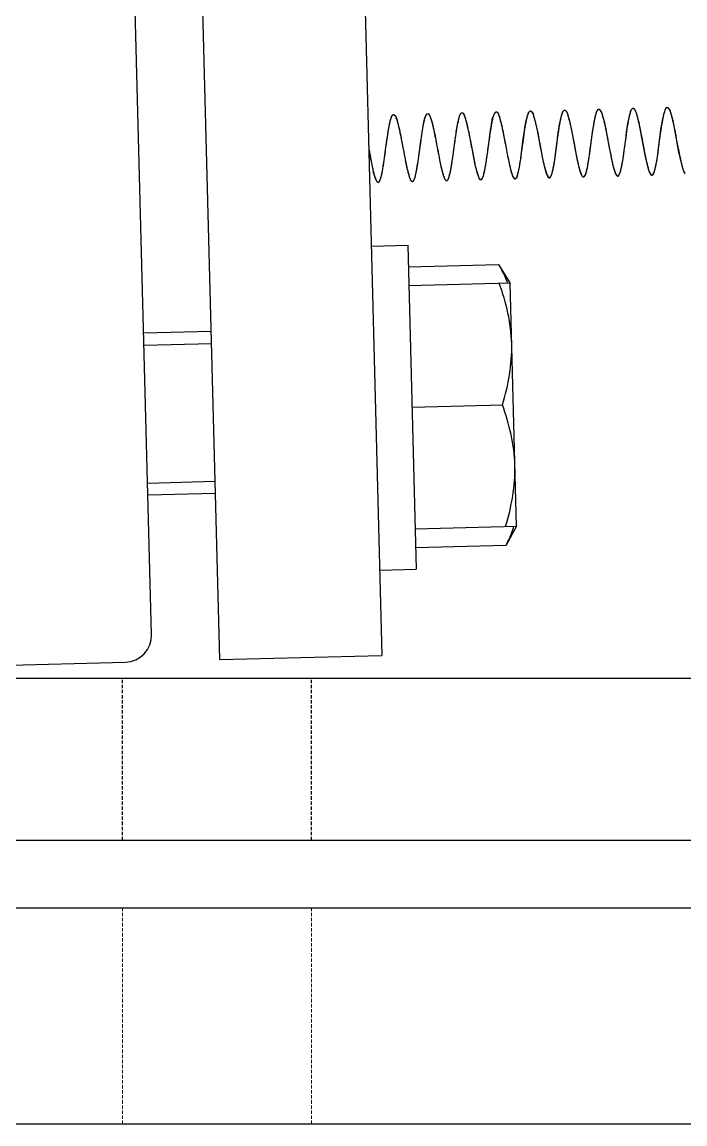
# Model space of a CAD drawing. Extents: x 59521 to 184406, y -1257 to 56672.
# Drawn here: x 86170.1 to 86219.1, y 15569.5 to 15651.1 of the extents above; entities that cross this region are included whole.
import ezdxf

# ---------------------------------------------------------------- set-up
doc = ezdxf.new("R2010")
doc.units = 0
doc.header["$MEASUREMENT"] = 0
doc.linetypes.add('EB_DASH', pattern=[6, 3, -3])
doc.linetypes.add('HIDDEN', pattern=[0.375, 0.25, -0.125])
doc.layers.get('0').update_dxf_attribs({"linetype": 'CONTINUOUS'})
doc.layers.add('00_BUW_DATUM', color=7, linetype='CONTINUOUS')
doc.layers.add('03-JI-ZHUN-XIAN', color=7, linetype='CONTINUOUS')
doc.layers.add('DEFAULT_2', color=8, linetype='EB_DASH', lineweight=0)

# ---------------------------------------------------------------- blocks, each defined once
blk = doc.blocks.new('rt666')
at = {"color": 87, "linetype": 'Continuous'}
for p, q in [((-898.56, 126.641), (-895.288, 1.684)), ((-907.283, 1.37), (-910.556, 126.327)), ((-912.334, 3.238), (-915.501, 124.197)), ((-888.961, 40.822), (-888.93, 40.682)), ((-886.415, 40.827), (-886.381, 40.671)), ((-883.884, 40.901), (-883.85, 40.743)), ((-881.341, 40.92), (-881.307, 40.759)), ((-878.778, 40.845), (-878.74, 40.658)), ((-877.137, 40.665), (-877.109, 40.846)), ((-876.284, 41.084), (-876.25, 40.928)), ((-876.25, 40.928), (-876.216, 40.767)), ((-874.598, 40.777), (-874.575, 40.928)), ((-873.76, 41.192), (-873.726, 41.036)), ((-873.726, 41.036), (-873.692, 40.874)), ((-873.692, 40.874), (-873.658, 40.707)), ((-894.92, 39.815), (-894.883, 40.073)), ((-894.883, 40.073), (-894.859, 40.239)), ((-894.859, 40.239), (-894.834, 40.401)), ((-894.019, 40.658), (-893.988, 40.516)), ((-893.988, 40.516), (-893.957, 40.372)), ((-893.957, 40.372), (-893.927, 40.225)), ((-893.927, 40.225), (-893.882, 39.999)), ((-893.882, 39.999), (-893.821, 39.682)), ((-892.396, 39.819), (-892.36, 40.076)), ((-892.36, 40.076), (-892.336, 40.238)), ((-892.336, 40.238), (-892.312, 40.395)), ((-892.312, 40.395), (-892.289, 40.546)), ((-891.487, 40.724), (-891.453, 40.571)), ((-891.453, 40.571), (-891.42, 40.413)), ((-891.42, 40.413), (-891.387, 40.252)), ((-891.387, 40.252), (-891.337, 40.002)), ((-891.337, 40.002), (-891.27, 39.652)), ((-889.865, 39.874), (-889.828, 40.134)), ((-889.828, 40.134), (-889.804, 40.301)), ((-889.804, 40.301), (-889.78, 40.464)), ((-888.93, 40.682), (-888.9, 40.539)), ((-888.9, 40.539), (-888.87, 40.394)), ((-888.87, 40.394), (-888.825, 40.173)), ((-888.825, 40.173), (-888.766, 39.869)), ((-887.333, 39.941), (-887.296, 40.201)), ((-887.296, 40.201), (-887.271, 40.37)), ((-887.271, 40.37), (-887.246, 40.535)), ((-887.246, 40.535), (-887.222, 40.69)), ((-886.381, 40.671), (-886.347, 40.508)), ((-886.347, 40.508), (-886.313, 40.34)), ((-886.313, 40.34), (-886.261, 40.076)), ((-886.261, 40.076), (-886.173, 39.614)), ((-884.954, 38.872), (-884.799, 40.013)), ((-884.799, 40.013), (-884.76, 40.292)), ((-884.76, 40.292), (-884.734, 40.468)), ((-884.734, 40.468), (-884.708, 40.639)), ((-883.85, 40.743), (-883.815, 40.577)), ((-883.815, 40.577), (-883.78, 40.404)), ((-883.78, 40.404), (-883.728, 40.14)), ((-882.416, 38.984), (-882.266, 40.087)), ((-882.266, 40.087), (-882.227, 40.363)), ((-882.227, 40.363), (-882.2, 40.543)), ((-882.2, 40.543), (-882.174, 40.719)), ((-881.307, 40.759), (-881.272, 40.594)), ((-881.272, 40.594), (-881.238, 40.422)), ((-881.238, 40.422), (-881.185, 40.154)), ((-879.897, 38.949), (-879.728, 40.188)), ((-879.728, 40.188), (-879.687, 40.482)), ((-879.687, 40.482), (-879.659, 40.668)), ((-878.74, 40.658), (-878.701, 40.468)), ((-878.701, 40.468), (-878.645, 40.178)), ((-878.645, 40.178), (-878.425, 39.018)), ((-877.36, 39.046), (-877.204, 40.195)), ((-877.204, 40.195), (-877.164, 40.48)), ((-877.164, 40.48), (-877.137, 40.665)), ((-876.216, 40.767), (-876.182, 40.601)), ((-876.182, 40.601), (-876.131, 40.342)), ((-876.131, 40.342), (-876.044, 39.885)), ((-874.818, 39.184), (-874.666, 40.3)), ((-874.666, 40.3), (-874.632, 40.543)), ((-874.632, 40.543), (-874.598, 40.777)), ((-873.658, 40.707), (-873.605, 40.439)), ((-873.605, 40.439), (-873.53, 40.049)), ((-873.53, 40.049), (-873.436, 39.552)), ((-896.269, 39.171), (-896.173, 38.666)), ((-895.094, 38.539), (-894.92, 39.815)), ((-892.554, 38.658), (-892.396, 39.819)), ((-890.025, 38.7), (-889.865, 39.874)), ((-888.766, 39.869), (-888.645, 39.228)), ((-888.645, 39.228), (-888.548, 38.72)), ((-887.487, 38.807), (-887.333, 39.941)), ((-886.173, 39.614), (-886.102, 39.237)), ((-886.102, 39.237), (-886.016, 38.79)), ((-875.914, 39.197), (-875.857, 38.905)), ((-874.856, 38.916), (-874.818, 39.184)), ((-873.436, 39.552), (-873.349, 39.098)), ((-896.173, 38.666), (-896.119, 38.384)), ((-896.119, 38.384), (-896.083, 38.203)), ((-895.124, 38.328), (-895.079, 38.645)), ((-893.628, 38.667), (-893.578, 38.407)), ((-893.578, 38.407), (-893.543, 38.235)), ((-892.615, 38.232), (-892.591, 38.4)), ((-892.591, 38.4), (-892.554, 38.658)), ((-891.12, 38.858), (-891.06, 38.549)), ((-891.06, 38.549), (-891.021, 38.354)), ((-891.021, 38.354), (-890.984, 38.169)), ((-890.092, 38.235), (-890.066, 38.413)), ((-890.066, 38.413), (-890.025, 38.7)), ((-888.548, 38.72), (-888.497, 38.46)), ((-888.497, 38.46), (-888.461, 38.283)), ((-887.555, 38.336), (-887.528, 38.519)), ((-887.528, 38.519), (-887.487, 38.807)), ((-886.016, 38.79), (-885.967, 38.539)), ((-885.967, 38.539), (-885.934, 38.376)), ((-885.934, 38.376), (-885.9, 38.215)), ((-885.023, 38.4), (-884.995, 38.583)), ((-884.995, 38.583), (-884.954, 38.872)), ((-883.508, 38.982), (-883.45, 38.685)), ((-883.45, 38.685), (-883.407, 38.471)), ((-883.407, 38.471), (-883.379, 38.332)), ((-882.502, 38.39), (-882.477, 38.553)), ((-882.477, 38.553), (-882.453, 38.722)), ((-882.453, 38.722), (-882.416, 38.984)), ((-880.995, 39.146), (-880.935, 38.838)), ((-880.935, 38.838), (-880.896, 38.641)), ((-880.896, 38.641), (-880.857, 38.45)), ((-880.857, 38.45), (-880.818, 38.267)), ((-879.957, 38.534), (-879.927, 38.736)), ((-879.927, 38.736), (-879.897, 38.949)), ((-878.425, 39.018), (-878.378, 38.78)), ((-878.378, 38.78), (-878.347, 38.625)), ((-878.347, 38.625), (-878.316, 38.475)), ((-878.316, 38.475), (-878.285, 38.33)), ((-877.449, 38.444), (-877.423, 38.61)), ((-877.423, 38.61), (-877.398, 38.78)), ((-877.398, 38.78), (-877.36, 39.046)), ((-875.857, 38.905), (-875.82, 38.718)), ((-875.82, 38.718), (-875.783, 38.542)), ((-875.783, 38.542), (-875.747, 38.373)), ((-874.906, 38.576), (-874.881, 38.744)), ((-874.881, 38.744), (-874.856, 38.916)), ((-873.349, 39.098), (-873.3, 38.845)), ((-873.3, 38.845), (-873.266, 38.682)), ((-873.266, 38.682), (-873.233, 38.523)), ((-873.233, 38.523), (-873.201, 38.374)), ((-896.083, 38.203), (-896.047, 38.028)), ((-896.047, 38.028), (-896.011, 37.858)), ((-895.154, 38.124), (-895.124, 38.328)), ((-893.543, 38.235), (-893.508, 38.066)), ((-893.508, 38.066), (-893.473, 37.901)), ((-892.64, 38.07), (-892.615, 38.232)), ((-890.984, 38.169), (-890.946, 37.993)), ((-888.461, 38.283), (-888.424, 38.106)), ((-885.9, 38.215), (-885.866, 38.056)), ((-883.379, 38.332), (-883.349, 38.195)), ((-883.349, 38.195), (-883.319, 38.059)), ((-878.285, 38.33), (-878.253, 38.186)), ((-907.92, 25.667), (-912.918, 25.536)), ((-912.894, 24.637), (-907.896, 24.768)), ((-912.627, 14.44), (-907.629, 14.571)), ((-907.606, 13.671), (-912.604, 13.541)), ((-907.283, 1.37), (-895.288, 1.684)), ((-927.277, 0.846), (-914.281, 1.187)), ((-1318.163, -17), (-665, -17)), ((-1312.339, -33), (-665, -33))]:
    blk.add_line(p, q, dxfattribs=at)
for points in [[(-894.834, 40.401), (-894.808, 40.56), (-894.795, 40.639), (-894.781, 40.718), (-894.767, 40.796), (-894.753, 40.874), (-894.738, 40.952), (-894.722, 41.029), (-894.706, 41.105), (-894.689, 41.18), (-894.672, 41.253), (-894.654, 41.321), (-894.635, 41.389), (-894.614, 41.455), (-894.59, 41.521), (-894.564, 41.584), (-894.532, 41.642), (-894.492, 41.691), (-894.453, 41.715)], [(-894.453, 41.715), (-894.404, 41.712), (-894.361, 41.68), (-894.326, 41.636), (-894.298, 41.587), (-894.273, 41.537), (-894.251, 41.485), (-894.229, 41.429), (-894.208, 41.369), (-894.188, 41.309), (-894.169, 41.248), (-894.151, 41.186), (-894.133, 41.124), (-894.116, 41.061), (-894.1, 40.997), (-894.083, 40.931), (-894.067, 40.864), (-894.051, 40.797), (-894.035, 40.728), (-894.019, 40.658)], [(-892.289, 40.546), (-892.265, 40.692), (-892.252, 40.763), (-892.24, 40.833), (-892.228, 40.902), (-892.215, 40.97), (-892.202, 41.037), (-892.188, 41.103), (-892.174, 41.169), (-892.16, 41.234), (-892.144, 41.299), (-892.129, 41.361), (-892.112, 41.421), (-892.095, 41.48), (-892.077, 41.535), (-892.057, 41.59), (-892.034, 41.644), (-892.006, 41.697), (-891.973, 41.745), (-891.934, 41.778), (-891.89, 41.785), (-891.846, 41.763), (-891.808, 41.721), (-891.774, 41.667), (-891.745, 41.61), (-891.719, 41.552), (-891.698, 41.497), (-891.678, 41.443), (-891.661, 41.39), (-891.644, 41.337), (-891.625, 41.277), (-891.607, 41.213), (-891.589, 41.148), (-891.572, 41.081), (-891.554, 41.013), (-891.537, 40.943), (-891.52, 40.871), (-891.503, 40.798), (-891.487, 40.724)], [(-889.78, 40.464), (-889.755, 40.623), (-889.742, 40.701), (-889.729, 40.778), (-889.716, 40.854), (-889.703, 40.929), (-889.689, 41.002), (-889.675, 41.073), (-889.662, 41.143), (-889.647, 41.21), (-889.633, 41.276), (-889.618, 41.341), (-889.602, 41.405), (-889.585, 41.468), (-889.567, 41.529), (-889.549, 41.587), (-889.529, 41.642), (-889.507, 41.696), (-889.482, 41.749), (-889.45, 41.799), (-889.413, 41.837), (-889.367, 41.852), (-889.32, 41.834), (-889.281, 41.794), (-889.247, 41.744), (-889.22, 41.692), (-889.196, 41.639), (-889.174, 41.587), (-889.154, 41.534), (-889.134, 41.474), (-889.114, 41.412), (-889.095, 41.348), (-889.076, 41.284), (-889.059, 41.22), (-889.041, 41.155), (-889.025, 41.09), (-889.009, 41.024), (-888.993, 40.958), (-888.977, 40.89), (-888.961, 40.822)], [(-887.222, 40.69), (-887.198, 40.838), (-887.185, 40.912), (-887.172, 40.986), (-887.158, 41.061), (-887.144, 41.136), (-887.128, 41.213), (-887.112, 41.291), (-887.095, 41.368), (-887.076, 41.446), (-887.056, 41.522), (-887.035, 41.595), (-887.012, 41.666), (-886.988, 41.731), (-886.961, 41.793), (-886.929, 41.85), (-886.891, 41.894), (-886.846, 41.918), (-886.799, 41.908), (-886.758, 41.873), (-886.723, 41.823), (-886.692, 41.767), (-886.664, 41.707), (-886.638, 41.643), (-886.615, 41.578), (-886.593, 41.514), (-886.573, 41.45), (-886.554, 41.387), (-886.536, 41.324), (-886.519, 41.26), (-886.502, 41.194), (-886.484, 41.124), (-886.466, 41.051), (-886.449, 40.978), (-886.432, 40.903), (-886.415, 40.827)], [(-884.708, 40.639), (-884.682, 40.804), (-884.668, 40.885), (-884.655, 40.965), (-884.641, 41.043), (-884.627, 41.12), (-884.612, 41.196), (-884.598, 41.269), (-884.583, 41.339), (-884.568, 41.408), (-884.552, 41.476), (-884.535, 41.544), (-884.517, 41.612), (-884.497, 41.679), (-884.475, 41.744), (-884.451, 41.807), (-884.425, 41.865), (-884.394, 41.917), (-884.355, 41.962), (-884.34, 41.973)], [(-884.34, 41.973), (-884.312, 41.984), (-884.266, 41.975), (-884.223, 41.937), (-884.189, 41.889), (-884.16, 41.836), (-884.133, 41.778), (-884.108, 41.717), (-884.085, 41.654), (-884.064, 41.59), (-884.044, 41.527), (-884.024, 41.463), (-884.006, 41.399), (-883.989, 41.334), (-883.971, 41.266), (-883.953, 41.196), (-883.936, 41.124), (-883.918, 41.051), (-883.901, 40.977), (-883.884, 40.901)], [(-882.174, 40.719), (-882.146, 40.889), (-882.133, 40.971), (-882.119, 41.051), (-882.105, 41.13), (-882.09, 41.207), (-882.076, 41.282), (-882.061, 41.356), (-882.046, 41.427), (-882.03, 41.495), (-882.015, 41.561), (-881.998, 41.626), (-881.98, 41.692), (-881.96, 41.758), (-881.938, 41.824), (-881.913, 41.888), (-881.886, 41.947), (-881.853, 41.999), (-881.809, 42.039), (-881.799, 42.045)], [(-881.799, 42.045), (-881.763, 42.05), (-881.719, 42.03), (-881.68, 41.989), (-881.647, 41.94), (-881.619, 41.886), (-881.593, 41.827), (-881.569, 41.767), (-881.547, 41.703), (-881.525, 41.637), (-881.505, 41.571), (-881.485, 41.504), (-881.466, 41.437), (-881.448, 41.369), (-881.43, 41.298), (-881.412, 41.226), (-881.394, 41.152), (-881.377, 41.075), (-881.359, 40.998), (-881.341, 40.92)], [(-879.659, 40.668), (-879.631, 40.849), (-879.616, 40.937), (-879.602, 41.024), (-879.587, 41.108), (-879.573, 41.191), (-879.558, 41.271), (-879.543, 41.35), (-879.528, 41.426), (-879.512, 41.501), (-879.495, 41.573), (-879.479, 41.643), (-879.462, 41.707), (-879.445, 41.771), (-879.425, 41.835), (-879.403, 41.9), (-879.377, 41.963), (-879.347, 42.023), (-879.309, 42.077), (-879.305, 42.081)], [(-879.305, 42.081), (-879.267, 42.11), (-879.217, 42.113), (-879.169, 42.082), (-879.132, 42.035), (-879.101, 41.981), (-879.073, 41.921), (-879.047, 41.859), (-879.023, 41.794), (-879.001, 41.728), (-878.979, 41.66), (-878.959, 41.59), (-878.938, 41.517), (-878.918, 41.441), (-878.898, 41.363), (-878.878, 41.283), (-878.858, 41.199), (-878.838, 41.114), (-878.818, 41.026), (-878.798, 40.936), (-878.778, 40.845)], [(-877.109, 40.846), (-877.081, 41.024), (-877.066, 41.111), (-877.052, 41.196), (-877.037, 41.28), (-877.021, 41.362), (-877.006, 41.442), (-876.99, 41.52), (-876.973, 41.595), (-876.957, 41.667), (-876.939, 41.737), (-876.921, 41.804), (-876.903, 41.868), (-876.884, 41.927), (-876.863, 41.985), (-876.84, 42.041), (-876.813, 42.094), (-876.779, 42.142)], [(-876.779, 42.142), (-876.739, 42.175), (-876.691, 42.181), (-876.644, 42.154), (-876.607, 42.11), (-876.575, 42.057), (-876.547, 42.003), (-876.524, 41.949), (-876.502, 41.894), (-876.482, 41.837), (-876.462, 41.776), (-876.442, 41.712), (-876.423, 41.647), (-876.404, 41.582), (-876.387, 41.515), (-876.369, 41.447), (-876.352, 41.378), (-876.335, 41.308), (-876.318, 41.235), (-876.301, 41.16), (-876.284, 41.084)], [(-874.575, 40.928), (-874.551, 41.077), (-874.539, 41.15), (-874.526, 41.222), (-874.514, 41.293), (-874.501, 41.363), (-874.488, 41.432), (-874.475, 41.499), (-874.462, 41.565), (-874.448, 41.629), (-874.434, 41.693), (-874.419, 41.755), (-874.403, 41.817), (-874.386, 41.879), (-874.368, 41.939), (-874.35, 41.997), (-874.331, 42.049), (-874.309, 42.1), (-874.284, 42.151), (-874.254, 42.199), (-874.221, 42.232)], [(-874.221, 42.232), (-874.214, 42.237), (-874.171, 42.25), (-874.128, 42.234), (-874.088, 42.195), (-874.056, 42.147), (-874.028, 42.095), (-874.004, 42.043), (-873.982, 41.991), (-873.962, 41.937), (-873.942, 41.88), (-873.922, 41.82), (-873.903, 41.757), (-873.884, 41.692), (-873.866, 41.626), (-873.848, 41.558), (-873.83, 41.488), (-873.812, 41.416), (-873.795, 41.342), (-873.777, 41.268), (-873.76, 41.192)], [(-883.728, 40.14), (-883.628, 39.618), (-883.613, 39.534), (-883.597, 39.452), (-883.508, 38.982)], [(-881.185, 40.154), (-881.074, 39.566), (-880.995, 39.146)], [(-893.821, 39.682), (-893.743, 39.269), (-893.727, 39.184), (-893.628, 38.667)], [(-891.27, 39.652), (-891.198, 39.271), (-891.12, 38.858)], [(-876.044, 39.885), (-876.008, 39.693), (-875.914, 39.197)], [(-888.424, 38.106), (-888.404, 38.017), (-888.385, 37.928), (-888.364, 37.84), (-888.344, 37.752), (-888.322, 37.666), (-888.301, 37.581), (-888.278, 37.498), (-888.255, 37.415), (-888.231, 37.334), (-888.205, 37.253), (-888.178, 37.176), (-888.15, 37.104), (-888.118, 37.035), (-888.081, 36.97), (-888.038, 36.918), (-887.985, 36.89), (-887.933, 36.904), (-887.891, 36.945), (-887.856, 37.002), (-887.827, 37.066), (-887.801, 37.132), (-887.779, 37.202), (-887.758, 37.274), (-887.739, 37.347), (-887.72, 37.423), (-887.703, 37.5), (-887.686, 37.58), (-887.67, 37.661), (-887.654, 37.742), (-887.639, 37.824), (-887.624, 37.907), (-887.61, 37.991), (-887.596, 38.075), (-887.582, 38.16), (-887.555, 38.336)], [(-885.468, 36.961), (-885.442, 36.957), (-885.395, 36.974), (-885.353, 37.02), (-885.32, 37.075), (-885.293, 37.134), (-885.271, 37.193), (-885.252, 37.25), (-885.234, 37.31), (-885.217, 37.373), (-885.199, 37.44), (-885.183, 37.511), (-885.167, 37.582), (-885.151, 37.656), (-885.136, 37.732), (-885.121, 37.81), (-885.106, 37.89), (-885.092, 37.971), (-885.078, 38.054), (-885.064, 38.138), (-885.05, 38.224), (-885.023, 38.4)], [(-883.319, 38.059), (-883.304, 37.991), (-883.288, 37.924), (-883.272, 37.858), (-883.256, 37.792), (-883.24, 37.727), (-883.223, 37.663), (-883.206, 37.601), (-883.188, 37.54), (-883.17, 37.481), (-883.152, 37.423), (-883.133, 37.366), (-883.112, 37.309), (-883.09, 37.253), (-883.066, 37.199), (-883.041, 37.148), (-883.013, 37.101), (-882.979, 37.058), (-882.941, 37.029), (-882.897, 37.021), (-882.854, 37.045), (-882.819, 37.086), (-882.789, 37.137), (-882.764, 37.192), (-882.743, 37.248), (-882.723, 37.305), (-882.705, 37.363), (-882.688, 37.426), (-882.671, 37.492), (-882.654, 37.56), (-882.639, 37.629), (-882.623, 37.699), (-882.609, 37.772), (-882.594, 37.845), (-882.58, 37.92), (-882.567, 37.997), (-882.553, 38.074), (-882.54, 38.151), (-882.527, 38.23), (-882.502, 38.39)], [(-880.441, 37.117), (-880.401, 37.092), (-880.35, 37.093), (-880.302, 37.132), (-880.266, 37.185), (-880.238, 37.244), (-880.213, 37.306), (-880.192, 37.369), (-880.171, 37.437), (-880.152, 37.508), (-880.133, 37.58), (-880.116, 37.654), (-880.099, 37.731), (-880.082, 37.81), (-880.066, 37.893), (-880.05, 37.978), (-880.034, 38.065), (-880.018, 38.154), (-880.003, 38.246), (-879.988, 38.34), (-879.957, 38.534)], [(-878.253, 38.186), (-878.237, 38.115), (-878.22, 38.044), (-878.203, 37.972), (-878.185, 37.901), (-878.167, 37.831), (-878.148, 37.76), (-878.129, 37.691), (-878.109, 37.623), (-878.088, 37.557), (-878.067, 37.493), (-878.045, 37.434), (-878.022, 37.375), (-877.996, 37.316), (-877.966, 37.259), (-877.93, 37.207), (-877.89, 37.169), (-877.843, 37.154), (-877.797, 37.171), (-877.76, 37.21), (-877.728, 37.263), (-877.701, 37.32), (-877.678, 37.38), (-877.658, 37.44), (-877.639, 37.5), (-877.623, 37.561), (-877.606, 37.622), (-877.59, 37.689), (-877.575, 37.758), (-877.559, 37.829), (-877.545, 37.901), (-877.53, 37.974), (-877.516, 38.049), (-877.502, 38.126), (-877.489, 38.204), (-877.475, 38.283), (-877.449, 38.444)], [(-875.747, 38.373), (-875.729, 38.291), (-875.711, 38.211), (-875.693, 38.132), (-875.675, 38.056), (-875.656, 37.981), (-875.637, 37.907), (-875.618, 37.834), (-875.598, 37.761), (-875.577, 37.69), (-875.554, 37.619), (-875.531, 37.55), (-875.508, 37.486), (-875.482, 37.424), (-875.454, 37.365), (-875.422, 37.308), (-875.384, 37.259)], [(-875.384, 37.259), (-875.333, 37.224), (-875.286, 37.225), (-875.241, 37.259), (-875.206, 37.309), (-875.177, 37.369), (-875.151, 37.433), (-875.128, 37.497), (-875.109, 37.56), (-875.092, 37.622), (-875.076, 37.682), (-875.061, 37.743), (-875.045, 37.81), (-875.03, 37.88), (-875.015, 37.952), (-875, 38.026), (-874.986, 38.101), (-874.972, 38.177), (-874.959, 38.255), (-874.945, 38.333), (-874.932, 38.413), (-874.906, 38.576)], [(-873.201, 38.374), (-873.184, 38.3), (-873.167, 38.227), (-873.15, 38.153), (-873.132, 38.079), (-873.113, 38.005), (-873.093, 37.929), (-873.072, 37.853), (-873.05, 37.778), (-873.027, 37.703), (-873.003, 37.63), (-872.978, 37.56), (-872.951, 37.494), (-872.923, 37.432), (-872.89, 37.374), (-872.861, 37.334)], [(-896.011, 37.858), (-895.992, 37.776), (-895.974, 37.695), (-895.956, 37.615), (-895.937, 37.536), (-895.918, 37.46), (-895.899, 37.384), (-895.88, 37.312), (-895.861, 37.244), (-895.842, 37.177), (-895.821, 37.111), (-895.8, 37.045), (-895.776, 36.977), (-895.749, 36.911), (-895.721, 36.847), (-895.689, 36.788), (-895.65, 36.735), (-895.608, 36.699), (-895.558, 36.691), (-895.511, 36.718), (-895.475, 36.764), (-895.445, 36.82), (-895.42, 36.878), (-895.398, 36.936), (-895.378, 36.996), (-895.36, 37.058), (-895.342, 37.125), (-895.325, 37.195), (-895.308, 37.266), (-895.292, 37.34), (-895.276, 37.416), (-895.26, 37.495), (-895.245, 37.576), (-895.23, 37.66), (-895.215, 37.747), (-895.2, 37.837), (-895.185, 37.93), (-895.154, 38.124)], [(-893.473, 37.901), (-893.455, 37.82), (-893.437, 37.742), (-893.42, 37.665), (-893.402, 37.591), (-893.384, 37.517), (-893.365, 37.446), (-893.346, 37.376), (-893.328, 37.309), (-893.309, 37.245), (-893.291, 37.185), (-893.272, 37.126), (-893.251, 37.066), (-893.228, 37.004), (-893.201, 36.941), (-893.171, 36.88), (-893.138, 36.825), (-893.099, 36.781), (-893.051, 36.757), (-893.003, 36.766), (-892.964, 36.801), (-892.93, 36.852), (-892.901, 36.91), (-892.876, 36.971), (-892.854, 37.036), (-892.834, 37.102), (-892.815, 37.173), (-892.796, 37.245), (-892.779, 37.319), (-892.762, 37.393), (-892.747, 37.468), (-892.732, 37.543), (-892.717, 37.618), (-892.704, 37.692), (-892.69, 37.767), (-892.678, 37.841), (-892.665, 37.916), (-892.64, 38.07)], [(-890.946, 37.993), (-890.927, 37.907), (-890.908, 37.823), (-890.889, 37.74), (-890.87, 37.659), (-890.85, 37.58), (-890.83, 37.502), (-890.81, 37.426), (-890.79, 37.354), (-890.769, 37.284), (-890.748, 37.217), (-890.726, 37.153), (-890.704, 37.092), (-890.681, 37.034), (-890.656, 36.98), (-890.627, 36.927), (-890.594, 36.878), (-890.555, 36.84), (-890.507, 36.823), (-890.46, 36.839), (-890.423, 36.878), (-890.392, 36.929), (-890.365, 36.985), (-890.343, 37.042), (-890.323, 37.098), (-890.306, 37.153), (-890.29, 37.209), (-890.275, 37.268), (-890.259, 37.332), (-890.243, 37.399), (-890.228, 37.466), (-890.214, 37.535), (-890.2, 37.606), (-890.186, 37.678), (-890.172, 37.753), (-890.158, 37.828), (-890.145, 37.906), (-890.132, 37.986), (-890.119, 38.067), (-890.092, 38.235)], [(-885.866, 38.056), (-885.848, 37.978), (-885.831, 37.9), (-885.812, 37.823), (-885.794, 37.747), (-885.775, 37.672), (-885.755, 37.598), (-885.736, 37.526), (-885.715, 37.456), (-885.694, 37.386), (-885.672, 37.317), (-885.648, 37.249), (-885.623, 37.183), (-885.595, 37.121), (-885.565, 37.064), (-885.531, 37.013), (-885.488, 36.972), (-885.468, 36.961)], [(-880.818, 38.267), (-880.798, 38.178), (-880.779, 38.091), (-880.759, 38.006), (-880.739, 37.922), (-880.718, 37.839), (-880.697, 37.758), (-880.676, 37.678), (-880.654, 37.599), (-880.631, 37.524), (-880.608, 37.452), (-880.583, 37.382), (-880.556, 37.313), (-880.526, 37.245), (-880.491, 37.181), (-880.448, 37.125), (-880.441, 37.117)]]:
    blk.add_lwpolyline(points, dxfattribs=at)
for centre, radius, start, end in [((-894.431, 41.643), 0.0755, 106.0937, 109.62422), ((-879.162, 41.945), 0.198, 135.25331, 139.20892), ((-885.44, 37.037), 0.081, 247.88007, 254.18612), ((-880.318, 37.251), 0.181, 226.1647, 228.27426), ((-875.221, 37.414), 0.225, 222.50464, 224.60633), ((-872.66, 37.506), 0.264, 218.45182, 221.8927), ((-914.333, 3.186), 2, 271.5, 1.5)]:
    blk.add_arc(centre, radius, start, end, dxfattribs=at)
for points, knots in [([(-894.662, 41.29), (-894.647, 41.347), (-894.601, 41.489), (-894.55, 41.681), (-894.456, 41.714)], [0, 0, 0, 0, 0.372355, 1, 1, 1, 1]), ([(-894.452, 41.715), (-894.429, 41.722), (-894.228, 41.641), (-894.215, 41.402), (-894.167, 41.239)], [0, 0, 0, 0, 0.121393, 1, 1, 1, 1]), ([(-894.167, 41.239), (-894.039, 40.815), (-893.853, 39.85), (-893.624, 38.659), (-893.447, 37.715), (-893.281, 37.212), (-893.222, 36.858), (-892.96, 36.713), (-892.844, 37.07), (-892.743, 37.443), (-892.636, 38.081), (-892.533, 38.805), (-892.427, 39.591), (-892.329, 40.331), (-892.205, 40.994), (-892.142, 41.423), (-891.885, 41.941), (-891.582, 41.248), (-891.468, 40.613), (-891.238, 39.511), (-891.039, 38.433), (-890.874, 37.599), (-890.708, 37.107), (-890.637, 36.897), (-890.48, 36.79), (-890.362, 36.962), (-890.294, 37.188), (-890.161, 37.739), (-890.039, 38.597), (-889.885, 39.709), (-889.754, 40.748), (-889.592, 41.418), (-889.493, 41.79), (-889.246, 41.915), (-889.086, 41.258), (-888.9, 40.629), (-888.701, 39.504), (-888.492, 38.438), (-888.331, 37.61), (-888.163, 37.147), (-888.093, 36.935), (-887.924, 36.867), (-887.825, 37.056), (-887.747, 37.292), (-887.624, 37.862), (-887.491, 38.731), (-887.363, 39.842), (-887.157, 40.877), (-887.144, 41.535), (-886.752, 42.059), (-886.523, 41.279), (-886.365, 40.636), (-886.152, 39.502), (-885.951, 38.438), (-885.8, 37.737), (-885.709, 37.435)], [0, 0, 0, 0, 0.037519, 0.083013, 0.103094, 0.118614, 0.128301, 0.132385, 0.13901, 0.151862, 0.169942, 0.191615, 0.214675, 0.236724, 0.255658, 0.269602, 0.278988, 0.289363, 0.313069, 0.345551, 0.379613, 0.407546, 0.417255, 0.423429, 0.426586, 0.430377, 0.437582, 0.448159, 0.477331, 0.51162, 0.543328, 0.565357, 0.571384, 0.57442, 0.585616, 0.610086, 0.642863, 0.676768, 0.70405, 0.713365, 0.71914, 0.722064, 0.726222, 0.733813, 0.744846, 0.774506, 0.808872, 0.84015, 0.861436, 0.869296, 0.881392, 0.90651, 0.939615, 0.97332, 1, 1, 1, 1]), ([(-884.536, 41.54), (-884.522, 41.594), (-884.477, 41.741), (-884.429, 41.915), (-884.343, 41.971)], [0, 0, 0, 0, 0.355227, 1, 1, 1, 1]), ([(-884.343, 41.971), (-884.342, 41.972), (-884.339, 41.974), (-884.336, 41.976), (-884.334, 41.976)], [0, 0, 0, 0, 0.507255, 1, 1, 1, 1]), ([(-884.334, 41.976), (-884.314, 41.987), (-884.099, 41.945), (-884.091, 41.681), (-884.042, 41.52)], [0, 0, 0, 0, 0.122308, 1, 1, 1, 1]), ([(-884.042, 41.52), (-883.763, 40.608), (-883.656, 39.485), (-882.861, 36.039), (-882.3, 39.579), (-882.237, 40.708), (-882, 41.62)], [0, 0, 0, 0, 0.306251, 0.497647, 0.697211, 1, 1, 1, 1]), ([(-882, 41.62), (-881.986, 41.674), (-881.941, 41.816), (-881.894, 41.991), (-881.808, 42.04)], [0, 0, 0, 0, 0.35948, 1, 1, 1, 1]), ([(-881.808, 42.04), (-881.806, 42.041), (-881.802, 42.043), (-881.797, 42.045), (-881.795, 42.046)], [0, 0, 0, 0, 0.508921, 1, 1, 1, 1]), ([(-881.795, 42.046), (-881.773, 42.054), (-881.564, 41.984), (-881.553, 41.734), (-881.504, 41.57)], [0, 0, 0, 0, 0.121083, 1, 1, 1, 1]), ([(-880.141, 37.55), (-880.068, 37.84), (-879.836, 39.198), (-879.737, 40.577), (-879.484, 41.623)], [0, 0, 0, 0, 0.217848, 1, 1, 1, 1]), ([(-879.484, 41.623), (-879.471, 41.676), (-879.428, 41.83), (-879.382, 41.993), (-879.312, 42.074)], [0, 0, 0, 0, 0.336662, 1, 1, 1, 1]), ([(-879.302, 42.084), (-879.227, 42.16), (-879.018, 41.858), (-878.993, 41.705), (-878.967, 41.618)], [0, 0, 0, 0, 0.541166, 1, 1, 1, 1]), ([(-878.967, 41.618), (-878.698, 40.708), (-878.585, 39.601), (-877.804, 36.192), (-877.236, 39.677), (-877.175, 40.791), (-876.947, 41.706)], [0, 0, 0, 0, 0.307376, 0.498173, 0.694408, 1, 1, 1, 1]), ([(-876.947, 41.706), (-876.935, 41.756), (-876.893, 41.904), (-876.848, 42.061), (-876.781, 42.14)], [0, 0, 0, 0, 0.33193, 1, 1, 1, 1]), ([(-876.781, 42.14), (-876.761, 42.164), (-876.656, 42.218), (-876.517, 41.956), (-876.466, 41.797), (-876.429, 41.67)], [0, 0, 0, 0, 0.13706, 0.418306, 1, 1, 1, 1]), ([(-876.429, 41.67), (-876.345, 41.381), (-876.054, 40.064), (-875.881, 38.72), (-875.585, 37.716)], [0, 0, 0, 0, 0.223078, 1, 1, 1, 1]), ([(-875.068, 37.714), (-874.995, 38.011), (-874.767, 39.369), (-874.674, 40.751), (-874.411, 41.788)], [0, 0, 0, 0, 0.222175, 1, 1, 1, 1]), ([(-874.411, 41.788), (-874.397, 41.842), (-874.351, 41.993), (-874.305, 42.164), (-874.224, 42.23)], [0, 0, 0, 0, 0.34721, 1, 1, 1, 1]), ([(-874.224, 42.23), (-874.145, 42.295), (-873.975, 42.017), (-873.94, 41.877), (-873.917, 41.802)], [0, 0, 0, 0, 0.561819, 1, 1, 1, 1]), ([(-873.917, 41.802), (-873.827, 41.515), (-873.528, 40.17), (-873.357, 38.797), (-873.047, 37.767)], [0, 0, 0, 0, 0.218445, 1, 1, 1, 1]), ([(-896.246, 39.05), (-896.171, 38.651), (-896.008, 37.917), (-895.912, 37.237), (-895.56, 36.521), (-895.261, 37.274), (-895.19, 37.96), (-895.007, 39.132), (-894.863, 40.248), (-894.743, 40.979), (-894.662, 41.29)], [0, 0, 0, 0, 0.169413, 0.293075, 0.344762, 0.39805, 0.523074, 0.693228, 0.866148, 1, 1, 1, 1]), ([(-885.214, 37.383), (-885.137, 37.678), (-884.9, 39.064), (-884.811, 40.476), (-884.536, 41.54)], [0, 0, 0, 0, 0.21723, 1, 1, 1, 1]), ([(-881.504, 41.57), (-881.417, 41.277), (-881.117, 39.933), (-880.949, 38.559), (-880.635, 37.537)], [0, 0, 0, 0, 0.22214, 1, 1, 1, 1]), ([(-880.635, 37.537), (-880.62, 37.487), (-880.57, 37.344), (-880.517, 37.19), (-880.444, 37.12)], [0, 0, 0, 0, 0.337915, 1, 1, 1, 1]), ([(-880.439, 37.115), (-880.364, 37.049), (-880.178, 37.324), (-880.161, 37.469), (-880.141, 37.55)], [0, 0, 0, 0, 0.544298, 1, 1, 1, 1]), ([(-875.585, 37.716), (-875.569, 37.663), (-875.518, 37.507), (-875.462, 37.343), (-875.387, 37.262)], [0, 0, 0, 0, 0.334847, 1, 1, 1, 1]), ([(-875.382, 37.256), (-875.309, 37.183), (-875.101, 37.475), (-875.089, 37.627), (-875.068, 37.714)], [0, 0, 0, 0, 0.536196, 1, 1, 1, 1]), ([(-873.047, 37.767), (-873.033, 37.719), (-872.985, 37.574), (-872.932, 37.423), (-872.867, 37.341)], [0, 0, 0, 0, 0.323857, 1, 1, 1, 1]), ([(-885.709, 37.435), (-885.691, 37.372), (-885.633, 37.214), (-885.575, 37.004), (-885.471, 36.962)], [0, 0, 0, 0, 0.368654, 1, 1, 1, 1]), ([(-885.462, 36.959), (-885.441, 36.953), (-885.26, 37.018), (-885.252, 37.238), (-885.214, 37.383)], [0, 0, 0, 0, 0.127611, 1, 1, 1, 1])]:
    blk.add_open_spline(points, degree=3, knots=knots, dxfattribs=at)
at = {"layer": '00_BUW_DATUM', "color": 87, "linetype": 'Continuous'}
for p, q in [((-896.081, 31.979), (-893.382, 32.05)), ((-893.382, 32.05), (-892.754, 8.058)), ((-893.34, 30.443), (-886.646, 30.618)), ((-885.806, 29.247), (-886.646, 30.618)), ((-893.303, 29.051), (-885.806, 29.247)), ((-885.335, 11.254), (-885.806, 29.247)), ((-893.068, 20.054), (-886.374, 20.229)), ((-892.832, 11.057), (-885.335, 11.254)), ((-885.335, 11.254), (-886.102, 9.841)), ((-892.796, 9.665), (-886.102, 9.841)), ((-895.453, 7.988), (-892.754, 8.058))]:
    blk.add_line(p, q, dxfattribs=at)
for points, knots in [([(-885.989, 29.243), (-886.107, 29.602), (-886.321, 30.068), (-886.577, 30.507), (-886.646, 30.618)], [0, 0, 0, 0, 0.742858, 1, 1, 1, 1]), ([(-886.102, 9.841), (-886.039, 9.956), (-885.806, 10.408), (-885.617, 10.884), (-885.518, 11.249)], [0, 0, 0, 0, 0.257136, 1, 1, 1, 1])]:
    blk.add_open_spline(points, degree=3, knots=knots, dxfattribs=at)
for points in [[(-885.688, 24.749), (-885.728, 26.272), (-886.09, 27.794), (-886.609, 29.226)], [(-886.374, 20.229), (-885.93, 21.687), (-885.648, 23.226), (-885.688, 24.749)], [(-885.452, 15.752), (-885.492, 17.275), (-885.854, 18.797), (-886.374, 20.229)], [(-886.138, 11.233), (-885.694, 12.69), (-885.413, 14.229), (-885.452, 15.752)]]:
    blk.add_open_spline(points, degree=3, dxfattribs=at)
at = {"layer": '03-JI-ZHUN-XIAN', "color": 87, "linetype": 'Continuous'}
for p, q in [((-1016.898, 0), (-665, 0)), ((-1319.982, -12), (-665, -12))]:
    blk.add_line(p, q, dxfattribs=at)
at = {"layer": '03-JI-ZHUN-XIAN', "color": 87, "linetype": 'HIDDEN'}
for p, q in [((-914.5, -12), (-914.5, 0)), ((-900.5, -12), (-900.5, 0))]:
    blk.add_line(p, q, dxfattribs=at)
at = {"layer": 'DEFAULT_2', "color": 87, "linetype": 'HIDDEN'}
for p, q in [((-914.5, -17), (-914.5, -33)), ((-900.5, -17), (-900.5, -33))]:
    blk.add_line(p, q, dxfattribs=at)

msp = doc.modelspace()

# ---------------------------------------------------------------- block references
msp.add_blockref('rt666', (87091.983, 15602.528))

doc.saveas('drawing.dxf')
